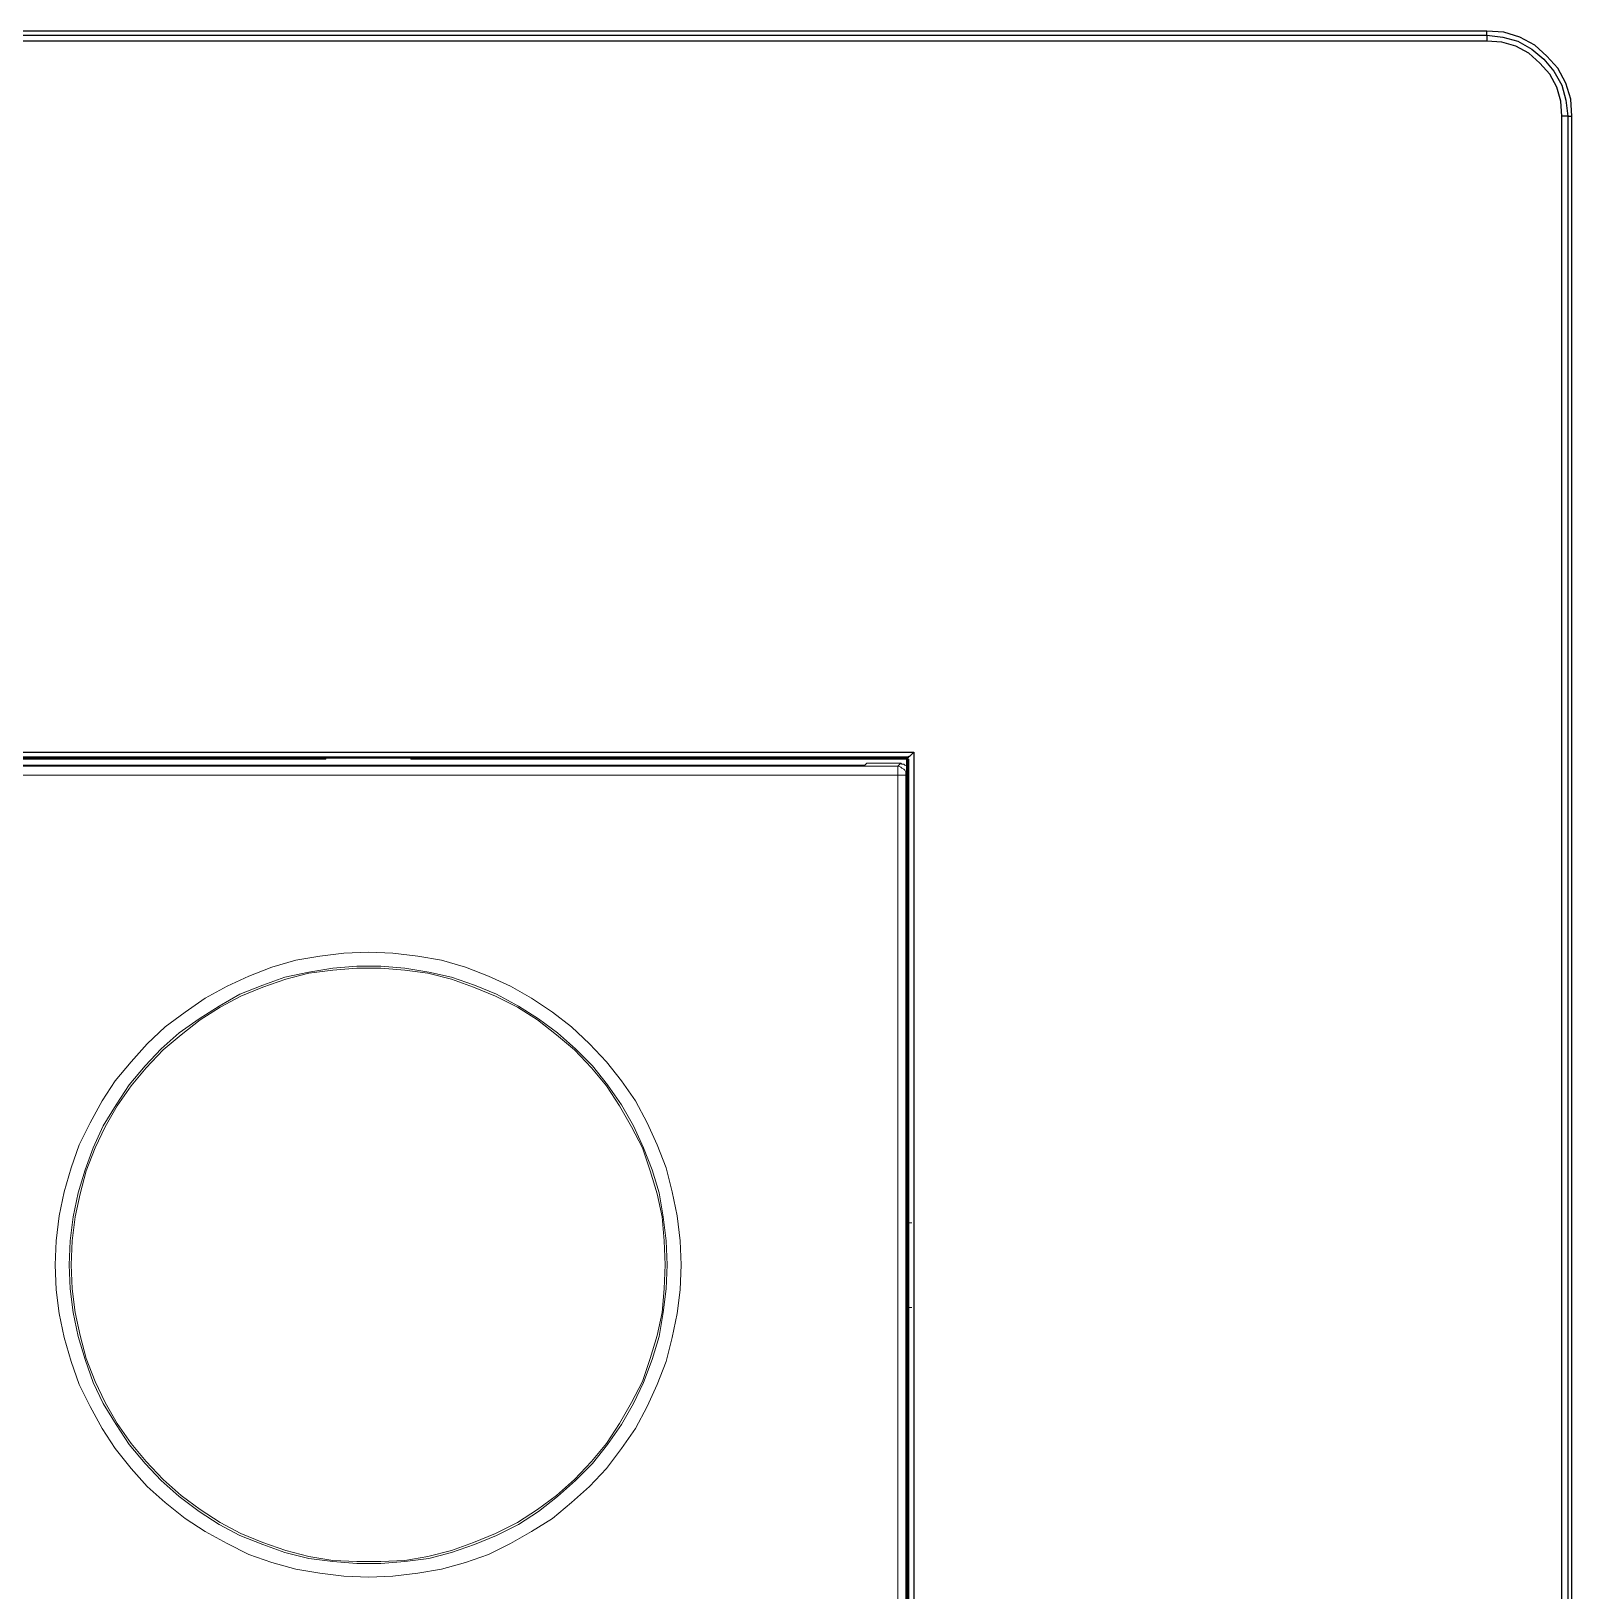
# Model space of a CAD drawing. Header units: centimetres. Extents: x -4.9 to 8, y -12.7 to 4.
# Drawn here: x -1.81 to 3.63, y -1.56 to 3.95 of the extents above; entities that cross this region are included whole.
import ezdxf

# ---------------------------------------------------------------- set-up
doc = ezdxf.new("R2010")
doc.units = ezdxf.units.CM
doc.header["$MEASUREMENT"] = 0
doc.layers.add('Layer 1', color=7, linetype='Continuous')

msp = doc.modelspace()

# ---------------------------------------------------------------- linework, layer by layer
at = {"layer": 'Layer 1', "color": 250, "lineweight": 25}
for points in [[(3.33459, 3.94716), (3.33459, 3.94716), (-4.58527, 3.94716), (-4.58527, 3.94716)], [(-4.58527, 3.93304), (-4.58527, 3.93304), (3.33459, 3.93304), (3.33459, 3.93304)], [(3.33459, 3.91189), (3.33459, 3.91189), (-4.58527, 3.91189), (-4.58527, 3.91189)], [(3.33459, 3.93304), (3.33459, 3.93304), (3.33459, 3.94716), (3.33459, 3.94716)], [(3.59919, -7.99084), (3.59919, -7.99084), (3.59919, 3.64729), (3.59919, 3.64729)], [(3.62034, 3.64729), (3.62034, 3.64729), (3.62034, -7.99084), (3.62034, -7.99084)], [(3.62034, 3.64729), (3.62034, 3.64729), (3.63445, 3.64729), (3.63445, 3.64729)], [(3.63445, -7.99084), (3.63445, -7.99084), (3.63445, 3.64729), (3.63445, 3.64729)], [(-2.5568, 1.40011), (-2.5568, 1.40011), (1.30966, 1.40011), (1.30966, 1.40011)], [(1.28848, 1.38246), (1.28848, 1.38246), (-2.53916, 1.38246), (-2.53916, 1.38246)], [(1.28495, 1.37893), (1.28495, 1.37893), (-2.53563, 1.37893), (-2.53563, 1.37893)], [(1.28495, 1.37893), (1.28495, 1.37893), (1.28848, 1.38246), (1.28848, 1.38246)], [(1.28495, -5.72248), (1.28495, -5.72248), (1.28495, 1.37893), (1.28495, 1.37893)], [(1.28848, -5.72601), (1.28848, -5.72601), (1.28848, 1.38246), (1.28848, 1.38246)], [(1.30966, 1.40011), (1.30966, 1.40011), (1.30966, -5.74365), (1.30966, -5.74365)]]:
    msp.add_open_spline(points, degree=3, dxfattribs=at)
for points, knots in [([(3.63445, 3.64729), (3.63445, 3.64729), (3.63093, 3.70727), (3.63093, 3.70727), (3.63093, 3.70727), (3.63093, 3.70727), (3.6133, 3.76371), (3.6133, 3.76371), (3.6133, 3.76371), (3.6133, 3.76371), (3.58507, 3.81664), (3.58507, 3.81664), (3.58507, 3.81664), (3.58507, 3.81664), (3.54627, 3.85896), (3.54627, 3.85896), (3.54627, 3.85896), (3.54627, 3.85896), (3.50393, 3.89778), (3.50393, 3.89778), (3.50393, 3.89778), (3.50393, 3.89778), (3.45102, 3.926), (3.45102, 3.926), (3.45102, 3.926), (3.45102, 3.926), (3.39457, 3.94364), (3.39457, 3.94364), (3.39457, 3.94364), (3.39457, 3.94364), (3.33459, 3.94716), (3.33459, 3.94716)], [0, 0, 0, 0, 0.1111111, 0.1111111, 0.1111111, 0.1111111, 0.2222222, 0.2222222, 0.2222222, 0.2222222, 0.3333333, 0.3333333, 0.3333333, 0.3333333, 0.4444444, 0.4444444, 0.4444444, 0.4444444, 0.5555556, 0.5555556, 0.5555556, 0.5555556, 0.6666667, 0.6666667, 0.6666667, 0.6666667, 0.7777778, 0.7777778, 0.7777778, 0.7777778, 1, 1, 1, 1]), ([(3.33459, 3.93304), (3.33459, 3.93304), (3.39105, 3.926), (3.39105, 3.926), (3.39105, 3.926), (3.39105, 3.926), (3.44395, 3.91189), (3.44395, 3.91189), (3.44395, 3.91189), (3.44395, 3.91189), (3.49334, 3.88366), (3.49334, 3.88366), (3.49334, 3.88366), (3.49334, 3.88366), (3.53568, 3.84839), (3.53568, 3.84839), (3.53568, 3.84839), (3.53568, 3.84839), (3.57095, 3.80604), (3.57095, 3.80604), (3.57095, 3.80604), (3.57095, 3.80604), (3.59919, 3.75667), (3.59919, 3.75667), (3.59919, 3.75667), (3.59919, 3.75667), (3.6133, 3.70375), (3.6133, 3.70375), (3.6133, 3.70375), (3.6133, 3.70375), (3.62034, 3.64729), (3.62034, 3.64729)], [0, 0, 0, 0, 0.1111111, 0.1111111, 0.1111111, 0.1111111, 0.2222222, 0.2222222, 0.2222222, 0.2222222, 0.3333333, 0.3333333, 0.3333333, 0.3333333, 0.4444444, 0.4444444, 0.4444444, 0.4444444, 0.5555556, 0.5555556, 0.5555556, 0.5555556, 0.6666667, 0.6666667, 0.6666667, 0.6666667, 0.7777778, 0.7777778, 0.7777778, 0.7777778, 1, 1, 1, 1]), ([(3.33459, 3.93304), (3.33459, 3.93304), (3.33459, 3.93304), (3.33459, 3.93304), (3.33459, 3.93304), (3.33459, 3.93304), (3.33459, 3.92953), (3.33459, 3.92953), (3.33459, 3.92953), (3.33459, 3.92953), (3.33459, 3.926), (3.33459, 3.926), (3.33459, 3.926), (3.33459, 3.926), (3.33459, 3.92246), (3.33459, 3.92246), (3.33459, 3.92246), (3.33459, 3.92246), (3.33459, 3.91542), (3.33459, 3.91542), (3.33459, 3.91542), (3.33459, 3.91542), (3.33459, 3.91189), (3.33459, 3.91189)], [0, 0, 0, 0, 0.1428571, 0.1428571, 0.1428571, 0.1428571, 0.2857143, 0.2857143, 0.2857143, 0.2857143, 0.4285714, 0.4285714, 0.4285714, 0.4285714, 0.5714286, 0.5714286, 0.5714286, 0.5714286, 0.7142857, 0.7142857, 0.7142857, 0.7142857, 1, 1, 1, 1]), ([(3.59919, 3.64729), (3.59919, 3.64729), (3.59566, 3.70021), (3.59566, 3.70021), (3.59566, 3.70021), (3.59566, 3.70021), (3.58155, 3.74961), (3.58155, 3.74961), (3.58155, 3.74961), (3.58155, 3.74961), (3.55684, 3.79546), (3.55684, 3.79546), (3.55684, 3.79546), (3.55684, 3.79546), (3.52157, 3.83428), (3.52157, 3.83428), (3.52157, 3.83428), (3.52157, 3.83428), (3.48277, 3.86954), (3.48277, 3.86954), (3.48277, 3.86954), (3.48277, 3.86954), (3.43691, 3.89425), (3.43691, 3.89425), (3.43691, 3.89425), (3.43691, 3.89425), (3.38752, 3.90836), (3.38752, 3.90836), (3.38752, 3.90836), (3.38752, 3.90836), (3.33459, 3.91189), (3.33459, 3.91189)], [0, 0, 0, 0, 0.1111111, 0.1111111, 0.1111111, 0.1111111, 0.2222222, 0.2222222, 0.2222222, 0.2222222, 0.3333333, 0.3333333, 0.3333333, 0.3333333, 0.4444444, 0.4444444, 0.4444444, 0.4444444, 0.5555556, 0.5555556, 0.5555556, 0.5555556, 0.6666667, 0.6666667, 0.6666667, 0.6666667, 0.7777778, 0.7777778, 0.7777778, 0.7777778, 1, 1, 1, 1]), ([(3.62034, 3.64729), (3.62034, 3.64729), (3.62034, 3.64729), (3.62034, 3.64729), (3.62034, 3.64729), (3.62034, 3.64729), (3.61682, 3.64729), (3.61682, 3.64729), (3.61682, 3.64729), (3.61682, 3.64729), (3.6133, 3.64729), (3.6133, 3.64729), (3.6133, 3.64729), (3.6133, 3.64729), (3.60977, 3.64729), (3.60977, 3.64729), (3.60977, 3.64729), (3.60977, 3.64729), (3.60623, 3.64729), (3.60623, 3.64729), (3.60623, 3.64729), (3.60623, 3.64729), (3.6027, 3.64729), (3.6027, 3.64729), (3.6027, 3.64729), (3.6027, 3.64729), (3.59919, 3.64729), (3.59919, 3.64729)], [0, 0, 0, 0, 0.125, 0.125, 0.125, 0.125, 0.25, 0.25, 0.25, 0.25, 0.375, 0.375, 0.375, 0.375, 0.5, 0.5, 0.5, 0.5, 0.625, 0.625, 0.625, 0.625, 0.75, 0.75, 0.75, 0.75, 1, 1, 1, 1]), ([(1.28848, 1.38246), (1.28848, 1.38246), (1.28848, 1.38246), (1.28848, 1.38246), (1.28848, 1.38246), (1.28848, 1.38246), (1.29202, 1.38246), (1.29202, 1.38246), (1.29202, 1.38246), (1.29202, 1.38246), (1.29202, 1.386), (1.29202, 1.386), (1.29202, 1.386), (1.29202, 1.386), (1.29555, 1.386), (1.29555, 1.386), (1.29555, 1.386), (1.29555, 1.386), (1.29907, 1.38953), (1.29907, 1.38953), (1.29907, 1.38953), (1.29907, 1.38953), (1.30259, 1.39304), (1.30259, 1.39304), (1.30259, 1.39304), (1.30259, 1.39304), (1.30613, 1.39657), (1.30613, 1.39657), (1.30613, 1.39657), (1.30613, 1.39657), (1.30966, 1.40011), (1.30966, 1.40011)], [0, 0, 0, 0, 0.1111111, 0.1111111, 0.1111111, 0.1111111, 0.2222222, 0.2222222, 0.2222222, 0.2222222, 0.3333333, 0.3333333, 0.3333333, 0.3333333, 0.4444444, 0.4444444, 0.4444444, 0.4444444, 0.5555556, 0.5555556, 0.5555556, 0.5555556, 0.6666667, 0.6666667, 0.6666667, 0.6666667, 0.7777778, 0.7777778, 0.7777778, 0.7777778, 1, 1, 1, 1])]:
    msp.add_open_spline(points, degree=3, knots=knots, dxfattribs=at)
at = {"layer": 'Layer 1', "color": 250, "lineweight": 20}
for points in [[(-0.7682, 1.3754), (-0.7682, 1.3754), (-0.7682, 1.38246), (-0.7682, 1.38246)], [(-0.46834, 1.3754), (-0.46834, 1.3754), (-0.46834, 1.38246), (-0.46834, 1.38246)], [(-0.7682, 1.3754), (-0.7682, 1.3754), (-2.52856, 1.3754), (-2.52856, 1.3754)], [(-2.48623, 1.35071), (-2.48623, 1.35071), (1.25322, 1.35071), (1.25322, 1.35071)], [(-2.37334, 1.35425), (-2.37334, 1.35425), (1.13681, 1.35425), (1.13681, 1.35425)], [(1.29203, 1.3754), (1.29203, 1.3754), (-0.46834, 1.3754), (-0.46834, 1.3754)], [(1.14386, 1.36129), (1.14386, 1.36129), (1.13681, 1.35425), (1.13681, 1.35425)], [(1.26381, 1.36129), (1.26381, 1.36129), (1.14386, 1.36129), (1.14386, 1.36129)], [(1.25322, 1.35071), (1.25322, 1.35071), (1.26381, 1.36129), (1.26381, 1.36129)], [(1.29203, 1.32954), (1.29203, 1.32954), (1.28144, 1.31896), (1.28144, 1.31896)], [(1.29203, -0.26148), (1.29203, -0.26148), (1.29203, 1.3754), (1.29203, 1.3754)], [(1.25322, 1.31896), (1.25322, 1.31896), (-2.48623, 1.31896), (-2.48623, 1.31896)], [(1.25322, -2.13825), (1.25322, -2.13825), (1.25322, 1.31896), (1.25322, 1.31896)], [(1.28144, 1.31896), (1.28144, 1.31896), (1.28144, -2.13825), (1.28144, -2.13825)], [(1.2885, 0.78979), (1.2885, 0.78979), (1.2885, 1.27664), (1.2885, 1.27664)], [(1.2885, 1.27664), (1.2885, 1.27664), (1.29203, 1.27664), (1.29203, 1.27664)], [(1.29203, 0.78979), (1.29203, 0.78979), (1.2885, 0.78979), (1.2885, 0.78979)], [(1.29203, -0.56134), (1.29203, -0.56134), (1.29203, -0.26148), (1.29203, -0.26148)], [(1.3026, -0.26148), (1.3026, -0.26148), (1.29203, -0.26148), (1.29203, -0.26148)], [(1.29203, -3.78573), (1.29203, -3.78573), (1.29203, -0.56134), (1.29203, -0.56134)], [(1.3026, -0.56134), (1.3026, -0.56134), (1.29203, -0.56134), (1.29203, -0.56134)]]:
    msp.add_open_spline(points, degree=3, dxfattribs=at)
for points, knots in [([(1.25322, 1.31896), (1.25322, 1.31896), (1.25322, 1.32602), (1.25322, 1.32602), (1.25322, 1.32602), (1.25322, 1.32602), (1.25322, 1.32954), (1.25322, 1.32954), (1.25322, 1.32954), (1.25322, 1.32954), (1.25322, 1.33661), (1.25322, 1.33661), (1.25322, 1.33661), (1.25322, 1.33661), (1.25322, 1.34014), (1.25322, 1.34014), (1.25322, 1.34014), (1.25322, 1.34014), (1.25322, 1.34366), (1.25322, 1.34366), (1.25322, 1.34366), (1.25322, 1.34366), (1.25322, 1.34718), (1.25322, 1.34718), (1.25322, 1.34718), (1.25322, 1.34718), (1.25322, 1.35071), (1.25322, 1.35071)], [0, 0, 0, 0, 0.125, 0.125, 0.125, 0.125, 0.25, 0.25, 0.25, 0.25, 0.375, 0.375, 0.375, 0.375, 0.5, 0.5, 0.5, 0.5, 0.625, 0.625, 0.625, 0.625, 0.75, 0.75, 0.75, 0.75, 1, 1, 1, 1]), ([(1.28144, 1.31896), (1.28144, 1.31896), (1.28144, 1.32602), (1.28144, 1.32602), (1.28144, 1.32602), (1.28144, 1.32602), (1.28144, 1.32954), (1.28144, 1.32954), (1.28144, 1.32954), (1.28144, 1.32954), (1.27792, 1.33661), (1.27792, 1.33661), (1.27792, 1.33661), (1.27792, 1.33661), (1.27439, 1.34014), (1.27439, 1.34014), (1.27439, 1.34014), (1.27439, 1.34014), (1.26733, 1.34366), (1.26733, 1.34366), (1.26733, 1.34366), (1.26733, 1.34366), (1.26381, 1.34718), (1.26381, 1.34718), (1.26381, 1.34718), (1.26381, 1.34718), (1.25675, 1.35071), (1.25675, 1.35071), (1.25675, 1.35071), (1.25675, 1.35071), (1.25322, 1.35071), (1.25322, 1.35071)], [0, 0, 0, 0, 0.1111111, 0.1111111, 0.1111111, 0.1111111, 0.2222222, 0.2222222, 0.2222222, 0.2222222, 0.3333333, 0.3333333, 0.3333333, 0.3333333, 0.4444444, 0.4444444, 0.4444444, 0.4444444, 0.5555556, 0.5555556, 0.5555556, 0.5555556, 0.6666667, 0.6666667, 0.6666667, 0.6666667, 0.7777778, 0.7777778, 0.7777778, 0.7777778, 1, 1, 1, 1]), ([(1.26381, 1.36129), (1.26381, 1.36129), (1.26733, 1.35777), (1.26733, 1.35777), (1.26733, 1.35777), (1.26733, 1.35777), (1.27439, 1.35777), (1.27439, 1.35777), (1.27439, 1.35777), (1.27439, 1.35777), (1.27792, 1.35425), (1.27792, 1.35425), (1.27792, 1.35425), (1.27792, 1.35425), (1.28497, 1.35071), (1.28497, 1.35071), (1.28497, 1.35071), (1.28497, 1.35071), (1.2885, 1.34718), (1.2885, 1.34718), (1.2885, 1.34718), (1.2885, 1.34718), (1.29203, 1.34014), (1.29203, 1.34014), (1.29203, 1.34014), (1.29203, 1.34014), (1.29203, 1.33661), (1.29203, 1.33661), (1.29203, 1.33661), (1.29203, 1.33661), (1.29203, 1.32954), (1.29203, 1.32954)], [0, 0, 0, 0, 0.1111111, 0.1111111, 0.1111111, 0.1111111, 0.2222222, 0.2222222, 0.2222222, 0.2222222, 0.3333333, 0.3333333, 0.3333333, 0.3333333, 0.4444444, 0.4444444, 0.4444444, 0.4444444, 0.5555556, 0.5555556, 0.5555556, 0.5555556, 0.6666667, 0.6666667, 0.6666667, 0.6666667, 0.7777778, 0.7777778, 0.7777778, 0.7777778, 1, 1, 1, 1]), ([(1.25322, 1.31896), (1.25322, 1.31896), (1.25675, 1.31896), (1.25675, 1.31896), (1.25675, 1.31896), (1.25675, 1.31896), (1.26381, 1.31896), (1.26381, 1.31896), (1.26381, 1.31896), (1.26381, 1.31896), (1.26733, 1.31896), (1.26733, 1.31896), (1.26733, 1.31896), (1.26733, 1.31896), (1.27439, 1.31896), (1.27439, 1.31896), (1.27439, 1.31896), (1.27439, 1.31896), (1.27792, 1.31896), (1.27792, 1.31896), (1.27792, 1.31896), (1.27792, 1.31896), (1.28144, 1.31896), (1.28144, 1.31896)], [0, 0, 0, 0, 0.1428571, 0.1428571, 0.1428571, 0.1428571, 0.2857143, 0.2857143, 0.2857143, 0.2857143, 0.4285714, 0.4285714, 0.4285714, 0.4285714, 0.5714286, 0.5714286, 0.5714286, 0.5714286, 0.7142857, 0.7142857, 0.7142857, 0.7142857, 1, 1, 1, 1]), ([(-1.72423, -0.40964), (-1.72423, -0.40964), (-1.7207, -0.32498), (-1.7207, -0.32498), (-1.7207, -0.32498), (-1.7207, -0.32498), (-1.71012, -0.23679), (-1.71012, -0.23679), (-1.71012, -0.23679), (-1.71012, -0.23679), (-1.69248, -0.15211), (-1.69248, -0.15211), (-1.69248, -0.15211), (-1.69248, -0.15211), (-1.66778, -0.06746), (-1.66778, -0.06746), (-1.66778, -0.06746), (-1.66778, -0.06746), (-1.63956, 0.01368), (-1.63956, 0.01368), (-1.63956, 0.01368), (-1.63956, 0.01368), (-1.60075, 0.09129), (-1.60075, 0.09129), (-1.60075, 0.09129), (-1.60075, 0.09129), (-1.55842, 0.1689), (-1.55842, 0.1689), (-1.55842, 0.1689), (-1.55842, 0.1689), (-1.51256, 0.23946), (-1.51256, 0.23946), (-1.51256, 0.23946), (-1.51256, 0.23946), (-1.45612, 0.3065), (-1.45612, 0.3065), (-1.45612, 0.3065), (-1.45612, 0.3065), (-1.39967, 0.37), (-1.39967, 0.37), (-1.39967, 0.37), (-1.39967, 0.37), (-1.33617, 0.42996), (-1.33617, 0.42996), (-1.33617, 0.42996), (-1.33617, 0.42996), (-1.26562, 0.48289), (-1.26562, 0.48289), (-1.26562, 0.48289), (-1.26562, 0.48289), (-1.19506, 0.53227), (-1.19506, 0.53227), (-1.19506, 0.53227), (-1.19506, 0.53227), (-1.11745, 0.57461), (-1.11745, 0.57461), (-1.11745, 0.57461), (-1.11745, 0.57461), (-1.03984, 0.60989), (-1.03984, 0.60989), (-1.03984, 0.60989), (-1.03984, 0.60989), (-0.9587, 0.64164), (-0.9587, 0.64164), (-0.9587, 0.64164), (-0.9587, 0.64164), (-0.87403, 0.66632), (-0.87403, 0.66632), (-0.87403, 0.66632), (-0.87403, 0.66632), (-0.78937, 0.68043), (-0.78937, 0.68043), (-0.78937, 0.68043), (-0.78937, 0.68043), (-0.7047, 0.69102), (-0.7047, 0.69102), (-0.7047, 0.69102), (-0.7047, 0.69102), (-0.6165, 0.69454), (-0.6165, 0.69454), (-0.6165, 0.69454), (-0.6165, 0.69454), (-0.53184, 0.69102), (-0.53184, 0.69102), (-0.53184, 0.69102), (-0.53184, 0.69102), (-0.44364, 0.68043), (-0.44364, 0.68043), (-0.44364, 0.68043), (-0.44364, 0.68043), (-0.35898, 0.66632), (-0.35898, 0.66632), (-0.35898, 0.66632), (-0.35898, 0.66632), (-0.27431, 0.64164), (-0.27431, 0.64164), (-0.27431, 0.64164), (-0.27431, 0.64164), (-0.19317, 0.60989), (-0.19317, 0.60989), (-0.19317, 0.60989), (-0.19317, 0.60989), (-0.11556, 0.57461), (-0.11556, 0.57461), (-0.11556, 0.57461), (-0.11556, 0.57461), (-0.04147, 0.53227), (-0.04147, 0.53227), (-0.04147, 0.53227), (-0.04147, 0.53227), (0.03261, 0.48289), (0.03261, 0.48289), (0.03261, 0.48289), (0.03261, 0.48289), (0.09964, 0.42996), (0.09964, 0.42996), (0.09964, 0.42996), (0.09964, 0.42996), (0.16314, 0.37), (0.16314, 0.37), (0.16314, 0.37), (0.16314, 0.37), (0.22311, 0.3065), (0.22311, 0.3065), (0.22311, 0.3065), (0.22311, 0.3065), (0.27603, 0.23946), (0.27603, 0.23946), (0.27603, 0.23946), (0.27603, 0.23946), (0.32542, 0.1689), (0.32542, 0.1689), (0.32542, 0.1689), (0.32542, 0.1689), (0.36775, 0.09129), (0.36775, 0.09129), (0.36775, 0.09129), (0.36775, 0.09129), (0.40303, 0.01368), (0.40303, 0.01368), (0.40303, 0.01368), (0.40303, 0.01368), (0.43478, -0.06746), (0.43478, -0.06746), (0.43478, -0.06746), (0.43478, -0.06746), (0.45594, -0.15211), (0.45594, -0.15211), (0.45594, -0.15211), (0.45594, -0.15211), (0.47358, -0.23679), (0.47358, -0.23679), (0.47358, -0.23679), (0.47358, -0.23679), (0.48417, -0.32498), (0.48417, -0.32498), (0.48417, -0.32498), (0.48417, -0.32498), (0.48769, -0.40964), (0.48769, -0.40964), (0.48769, -0.40964), (0.48769, -0.40964), (0.48417, -0.49785), (0.48417, -0.49785), (0.48417, -0.49785), (0.48417, -0.49785), (0.47358, -0.5825), (0.47358, -0.5825), (0.47358, -0.5825), (0.47358, -0.5825), (0.45594, -0.66718), (0.45594, -0.66718), (0.45594, -0.66718), (0.45594, -0.66718), (0.43478, -0.75184), (0.43478, -0.75184), (0.43478, -0.75184), (0.43478, -0.75184), (0.40303, -0.83298), (0.40303, -0.83298), (0.40303, -0.83298), (0.40303, -0.83298), (0.36775, -0.91059), (0.36775, -0.91059), (0.36775, -0.91059), (0.36775, -0.91059), (0.32542, -0.98821), (0.32542, -0.98821), (0.32542, -0.98821), (0.32542, -0.98821), (0.27603, -1.05875), (0.27603, -1.05875), (0.27603, -1.05875), (0.27603, -1.05875), (0.22311, -1.12932), (0.22311, -1.12932), (0.22311, -1.12932), (0.22311, -1.12932), (0.16314, -1.19282), (0.16314, -1.19282), (0.16314, -1.19282), (0.16314, -1.19282), (0.09964, -1.24925), (0.09964, -1.24925), (0.09964, -1.24925), (0.09964, -1.24925), (0.03261, -1.30571), (0.03261, -1.30571), (0.03261, -1.30571), (0.03261, -1.30571), (-0.04147, -1.35157), (-0.04147, -1.35157), (-0.04147, -1.35157), (-0.04147, -1.35157), (-0.11556, -1.39389), (-0.11556, -1.39389), (-0.11556, -1.39389), (-0.11556, -1.39389), (-0.19317, -1.43271), (-0.19317, -1.43271), (-0.19317, -1.43271), (-0.19317, -1.43271), (-0.27431, -1.46093), (-0.27431, -1.46093), (-0.27431, -1.46093), (-0.27431, -1.46093), (-0.35898, -1.48561), (-0.35898, -1.48561), (-0.35898, -1.48561), (-0.35898, -1.48561), (-0.44364, -1.49973), (-0.44364, -1.49973), (-0.44364, -1.49973), (-0.44364, -1.49973), (-0.53184, -1.51032), (-0.53184, -1.51032), (-0.53184, -1.51032), (-0.53184, -1.51032), (-0.6165, -1.51384), (-0.6165, -1.51384), (-0.6165, -1.51384), (-0.6165, -1.51384), (-0.7047, -1.51032), (-0.7047, -1.51032), (-0.7047, -1.51032), (-0.7047, -1.51032), (-0.78937, -1.49973), (-0.78937, -1.49973), (-0.78937, -1.49973), (-0.78937, -1.49973), (-0.87403, -1.48561), (-0.87403, -1.48561), (-0.87403, -1.48561), (-0.87403, -1.48561), (-0.9587, -1.46093), (-0.9587, -1.46093), (-0.9587, -1.46093), (-0.9587, -1.46093), (-1.03984, -1.43271), (-1.03984, -1.43271), (-1.03984, -1.43271), (-1.03984, -1.43271), (-1.11745, -1.39389), (-1.11745, -1.39389), (-1.11745, -1.39389), (-1.11745, -1.39389), (-1.19506, -1.35157), (-1.19506, -1.35157), (-1.19506, -1.35157), (-1.19506, -1.35157), (-1.26562, -1.30571), (-1.26562, -1.30571), (-1.26562, -1.30571), (-1.26562, -1.30571), (-1.33617, -1.24925), (-1.33617, -1.24925), (-1.33617, -1.24925), (-1.33617, -1.24925), (-1.39967, -1.19282), (-1.39967, -1.19282), (-1.39967, -1.19282), (-1.39967, -1.19282), (-1.45612, -1.12932), (-1.45612, -1.12932), (-1.45612, -1.12932), (-1.45612, -1.12932), (-1.51256, -1.05875), (-1.51256, -1.05875), (-1.51256, -1.05875), (-1.51256, -1.05875), (-1.55842, -0.98821), (-1.55842, -0.98821), (-1.55842, -0.98821), (-1.55842, -0.98821), (-1.60075, -0.91059), (-1.60075, -0.91059), (-1.60075, -0.91059), (-1.60075, -0.91059), (-1.63956, -0.83298), (-1.63956, -0.83298), (-1.63956, -0.83298), (-1.63956, -0.83298), (-1.66778, -0.75184), (-1.66778, -0.75184), (-1.66778, -0.75184), (-1.66778, -0.75184), (-1.69248, -0.66718), (-1.69248, -0.66718), (-1.69248, -0.66718), (-1.69248, -0.66718), (-1.71012, -0.5825), (-1.71012, -0.5825), (-1.71012, -0.5825), (-1.71012, -0.5825), (-1.7207, -0.49785), (-1.7207, -0.49785), (-1.7207, -0.49785), (-1.7207, -0.49785), (-1.72423, -0.40964), (-1.72423, -0.40964)], [0, 0, 0, 0, 0.0123457, 0.0123457, 0.0123457, 0.0123457, 0.0246914, 0.0246914, 0.0246914, 0.0246914, 0.037037, 0.037037, 0.037037, 0.037037, 0.0493827, 0.0493827, 0.0493827, 0.0493827, 0.0617284, 0.0617284, 0.0617284, 0.0617284, 0.0740741, 0.0740741, 0.0740741, 0.0740741, 0.0864198, 0.0864198, 0.0864198, 0.0864198, 0.0987654, 0.0987654, 0.0987654, 0.0987654, 0.1111111, 0.1111111, 0.1111111, 0.1111111, 0.1234568, 0.1234568, 0.1234568, 0.1234568, 0.1358025, 0.1358025, 0.1358025, 0.1358025, 0.1481481, 0.1481481, 0.1481481, 0.1481481, 0.1604938, 0.1604938, 0.1604938, 0.1604938, 0.1728395, 0.1728395, 0.1728395, 0.1728395, 0.1851852, 0.1851852, 0.1851852, 0.1851852, 0.1975309, 0.1975309, 0.1975309, 0.1975309, 0.2098765, 0.2098765, 0.2098765, 0.2098765, 0.2222222, 0.2222222, 0.2222222, 0.2222222, 0.2345679, 0.2345679, 0.2345679, 0.2345679, 0.2469136, 0.2469136, 0.2469136, 0.2469136, 0.2592593, 0.2592593, 0.2592593, 0.2592593, 0.2716049, 0.2716049, 0.2716049, 0.2716049, 0.2839506, 0.2839506, 0.2839506, 0.2839506, 0.2962963, 0.2962963, 0.2962963, 0.2962963, 0.308642, 0.308642, 0.308642, 0.308642, 0.3209877, 0.3209877, 0.3209877, 0.3209877, 0.3333333, 0.3333333, 0.3333333, 0.3333333, 0.345679, 0.345679, 0.345679, 0.345679, 0.3580247, 0.3580247, 0.3580247, 0.3580247, 0.3703704, 0.3703704, 0.3703704, 0.3703704, 0.382716, 0.382716, 0.382716, 0.382716, 0.3950617, 0.3950617, 0.3950617, 0.3950617, 0.4074074, 0.4074074, 0.4074074, 0.4074074, 0.4197531, 0.4197531, 0.4197531, 0.4197531, 0.4320988, 0.4320988, 0.4320988, 0.4320988, 0.4444444, 0.4444444, 0.4444444, 0.4444444, 0.4567901, 0.4567901, 0.4567901, 0.4567901, 0.4691358, 0.4691358, 0.4691358, 0.4691358, 0.4814815, 0.4814815, 0.4814815, 0.4814815, 0.4938272, 0.4938272, 0.4938272, 0.4938272, 0.5061728, 0.5061728, 0.5061728, 0.5061728, 0.5185185, 0.5185185, 0.5185185, 0.5185185, 0.5308642, 0.5308642, 0.5308642, 0.5308642, 0.5432099, 0.5432099, 0.5432099, 0.5432099, 0.5555556, 0.5555556, 0.5555556, 0.5555556, 0.5679012, 0.5679012, 0.5679012, 0.5679012, 0.5802469, 0.5802469, 0.5802469, 0.5802469, 0.5925926, 0.5925926, 0.5925926, 0.5925926, 0.6049383, 0.6049383, 0.6049383, 0.6049383, 0.617284, 0.617284, 0.617284, 0.617284, 0.6296296, 0.6296296, 0.6296296, 0.6296296, 0.6419753, 0.6419753, 0.6419753, 0.6419753, 0.654321, 0.654321, 0.654321, 0.654321, 0.6666667, 0.6666667, 0.6666667, 0.6666667, 0.6790123, 0.6790123, 0.6790123, 0.6790123, 0.691358, 0.691358, 0.691358, 0.691358, 0.7037037, 0.7037037, 0.7037037, 0.7037037, 0.7160494, 0.7160494, 0.7160494, 0.7160494, 0.7283951, 0.7283951, 0.7283951, 0.7283951, 0.7407407, 0.7407407, 0.7407407, 0.7407407, 0.7530864, 0.7530864, 0.7530864, 0.7530864, 0.7654321, 0.7654321, 0.7654321, 0.7654321, 0.7777778, 0.7777778, 0.7777778, 0.7777778, 0.7901235, 0.7901235, 0.7901235, 0.7901235, 0.8024691, 0.8024691, 0.8024691, 0.8024691, 0.8148148, 0.8148148, 0.8148148, 0.8148148, 0.8271605, 0.8271605, 0.8271605, 0.8271605, 0.8395062, 0.8395062, 0.8395062, 0.8395062, 0.8518519, 0.8518519, 0.8518519, 0.8518519, 0.8641975, 0.8641975, 0.8641975, 0.8641975, 0.8765432, 0.8765432, 0.8765432, 0.8765432, 0.8888889, 0.8888889, 0.8888889, 0.8888889, 0.9012346, 0.9012346, 0.9012346, 0.9012346, 0.9135802, 0.9135802, 0.9135802, 0.9135802, 0.9259259, 0.9259259, 0.9259259, 0.9259259, 0.9382716, 0.9382716, 0.9382716, 0.9382716, 0.9506173, 0.9506173, 0.9506173, 0.9506173, 0.962963, 0.962963, 0.962963, 0.962963, 0.9753086, 0.9753086, 0.9753086, 0.9753086, 1, 1, 1, 1]), ([(0.43831, -0.40964), (0.43831, -0.40964), (0.43478, -0.32498), (0.43478, -0.32498), (0.43478, -0.32498), (0.43478, -0.32498), (0.42419, -0.24032), (0.42419, -0.24032), (0.42419, -0.24032), (0.42419, -0.24032), (0.41008, -0.15564), (0.41008, -0.15564), (0.41008, -0.15564), (0.41008, -0.15564), (0.38539, -0.0745), (0.38539, -0.0745), (0.38539, -0.0745), (0.38539, -0.0745), (0.35364, 0.00311), (0.35364, 0.00311), (0.35364, 0.00311), (0.35364, 0.00311), (0.31836, 0.08071), (0.31836, 0.08071), (0.31836, 0.08071), (0.31836, 0.08071), (0.27603, 0.15479), (0.27603, 0.15479), (0.27603, 0.15479), (0.27603, 0.15479), (0.22664, 0.22536), (0.22664, 0.22536), (0.22664, 0.22536), (0.22664, 0.22536), (0.17372, 0.29239), (0.17372, 0.29239), (0.17372, 0.29239), (0.17372, 0.29239), (0.11375, 0.35236), (0.11375, 0.35236), (0.11375, 0.35236), (0.11375, 0.35236), (0.05025, 0.40879), (0.05025, 0.40879), (0.05025, 0.40879), (0.05025, 0.40879), (-0.01678, 0.45818), (-0.01678, 0.45818), (-0.01678, 0.45818), (-0.01678, 0.45818), (-0.08733, 0.50404), (-0.08733, 0.50404), (-0.08733, 0.50404), (-0.08733, 0.50404), (-0.16495, 0.54639), (-0.16495, 0.54639), (-0.16495, 0.54639), (-0.16495, 0.54639), (-0.24256, 0.57814), (-0.24256, 0.57814), (-0.24256, 0.57814), (-0.24256, 0.57814), (-0.3237, 0.60636), (-0.3237, 0.60636), (-0.3237, 0.60636), (-0.3237, 0.60636), (-0.40484, 0.624), (-0.40484, 0.624), (-0.40484, 0.624), (-0.40484, 0.624), (-0.4895, 0.63811), (-0.4895, 0.63811), (-0.4895, 0.63811), (-0.4895, 0.63811), (-0.57417, 0.64515), (-0.57417, 0.64515), (-0.57417, 0.64515), (-0.57417, 0.64515), (-0.65884, 0.64515), (-0.65884, 0.64515), (-0.65884, 0.64515), (-0.65884, 0.64515), (-0.7435, 0.63811), (-0.7435, 0.63811), (-0.7435, 0.63811), (-0.7435, 0.63811), (-0.82817, 0.624), (-0.82817, 0.624), (-0.82817, 0.624), (-0.82817, 0.624), (-0.91284, 0.60636), (-0.91284, 0.60636), (-0.91284, 0.60636), (-0.91284, 0.60636), (-0.99045, 0.57814), (-0.99045, 0.57814), (-0.99045, 0.57814), (-0.99045, 0.57814), (-1.07159, 0.54639), (-1.07159, 0.54639), (-1.07159, 0.54639), (-1.07159, 0.54639), (-1.14567, 0.50404), (-1.14567, 0.50404), (-1.14567, 0.50404), (-1.14567, 0.50404), (-1.21623, 0.45818), (-1.21623, 0.45818), (-1.21623, 0.45818), (-1.21623, 0.45818), (-1.28678, 0.40879), (-1.28678, 0.40879), (-1.28678, 0.40879), (-1.28678, 0.40879), (-1.35028, 0.35236), (-1.35028, 0.35236), (-1.35028, 0.35236), (-1.35028, 0.35236), (-1.40673, 0.29239), (-1.40673, 0.29239), (-1.40673, 0.29239), (-1.40673, 0.29239), (-1.46317, 0.22536), (-1.46317, 0.22536), (-1.46317, 0.22536), (-1.46317, 0.22536), (-1.50903, 0.15479), (-1.50903, 0.15479), (-1.50903, 0.15479), (-1.50903, 0.15479), (-1.55489, 0.08071), (-1.55489, 0.08071), (-1.55489, 0.08071), (-1.55489, 0.08071), (-1.59017, 0.00311), (-1.59017, 0.00311), (-1.59017, 0.00311), (-1.59017, 0.00311), (-1.61839, -0.0745), (-1.61839, -0.0745), (-1.61839, -0.0745), (-1.61839, -0.0745), (-1.64309, -0.15564), (-1.64309, -0.15564), (-1.64309, -0.15564), (-1.64309, -0.15564), (-1.66073, -0.24032), (-1.66073, -0.24032), (-1.66073, -0.24032), (-1.66073, -0.24032), (-1.67131, -0.32498), (-1.67131, -0.32498), (-1.67131, -0.32498), (-1.67131, -0.32498), (-1.67484, -0.40964), (-1.67484, -0.40964), (-1.67484, -0.40964), (-1.67484, -0.40964), (-1.67131, -0.49432), (-1.67131, -0.49432), (-1.67131, -0.49432), (-1.67131, -0.49432), (-1.66073, -0.57898), (-1.66073, -0.57898), (-1.66073, -0.57898), (-1.66073, -0.57898), (-1.64309, -0.66364), (-1.64309, -0.66364), (-1.64309, -0.66364), (-1.64309, -0.66364), (-1.61839, -0.74479), (-1.61839, -0.74479), (-1.61839, -0.74479), (-1.61839, -0.74479), (-1.59017, -0.82593), (-1.59017, -0.82593), (-1.59017, -0.82593), (-1.59017, -0.82593), (-1.55489, -0.9), (-1.55489, -0.9), (-1.55489, -0.9), (-1.55489, -0.9), (-1.50903, -0.9741), (-1.50903, -0.9741), (-1.50903, -0.9741), (-1.50903, -0.9741), (-1.46317, -1.04464), (-1.46317, -1.04464), (-1.46317, -1.04464), (-1.46317, -1.04464), (-1.40673, -1.11168), (-1.40673, -1.11168), (-1.40673, -1.11168), (-1.40673, -1.11168), (-1.35028, -1.17164), (-1.35028, -1.17164), (-1.35028, -1.17164), (-1.35028, -1.17164), (-1.28678, -1.22809), (-1.28678, -1.22809), (-1.28678, -1.22809), (-1.28678, -1.22809), (-1.21623, -1.281), (-1.21623, -1.281), (-1.21623, -1.281), (-1.21623, -1.281), (-1.14567, -1.32686), (-1.14567, -1.32686), (-1.14567, -1.32686), (-1.14567, -1.32686), (-1.07159, -1.36568), (-1.07159, -1.36568), (-1.07159, -1.36568), (-1.07159, -1.36568), (-0.99045, -1.39743), (-0.99045, -1.39743), (-0.99045, -1.39743), (-0.99045, -1.39743), (-0.91284, -1.42564), (-0.91284, -1.42564), (-0.91284, -1.42564), (-0.91284, -1.42564), (-0.82817, -1.44682), (-0.82817, -1.44682), (-0.82817, -1.44682), (-0.82817, -1.44682), (-0.7435, -1.45739), (-0.7435, -1.45739), (-0.7435, -1.45739), (-0.7435, -1.45739), (-0.65884, -1.46446), (-0.65884, -1.46446), (-0.65884, -1.46446), (-0.65884, -1.46446), (-0.57417, -1.46446), (-0.57417, -1.46446), (-0.57417, -1.46446), (-0.57417, -1.46446), (-0.4895, -1.45739), (-0.4895, -1.45739), (-0.4895, -1.45739), (-0.4895, -1.45739), (-0.40484, -1.44682), (-0.40484, -1.44682), (-0.40484, -1.44682), (-0.40484, -1.44682), (-0.3237, -1.42564), (-0.3237, -1.42564), (-0.3237, -1.42564), (-0.3237, -1.42564), (-0.24256, -1.39743), (-0.24256, -1.39743), (-0.24256, -1.39743), (-0.24256, -1.39743), (-0.16495, -1.36568), (-0.16495, -1.36568), (-0.16495, -1.36568), (-0.16495, -1.36568), (-0.08733, -1.32686), (-0.08733, -1.32686), (-0.08733, -1.32686), (-0.08733, -1.32686), (-0.01678, -1.281), (-0.01678, -1.281), (-0.01678, -1.281), (-0.01678, -1.281), (0.05025, -1.22809), (0.05025, -1.22809), (0.05025, -1.22809), (0.05025, -1.22809), (0.11375, -1.17164), (0.11375, -1.17164), (0.11375, -1.17164), (0.11375, -1.17164), (0.17372, -1.11168), (0.17372, -1.11168), (0.17372, -1.11168), (0.17372, -1.11168), (0.22664, -1.04464), (0.22664, -1.04464), (0.22664, -1.04464), (0.22664, -1.04464), (0.27603, -0.9741), (0.27603, -0.9741), (0.27603, -0.9741), (0.27603, -0.9741), (0.31836, -0.9), (0.31836, -0.9), (0.31836, -0.9), (0.31836, -0.9), (0.35364, -0.82593), (0.35364, -0.82593), (0.35364, -0.82593), (0.35364, -0.82593), (0.38539, -0.74479), (0.38539, -0.74479), (0.38539, -0.74479), (0.38539, -0.74479), (0.41008, -0.66364), (0.41008, -0.66364), (0.41008, -0.66364), (0.41008, -0.66364), (0.42419, -0.57898), (0.42419, -0.57898), (0.42419, -0.57898), (0.42419, -0.57898), (0.43478, -0.49432), (0.43478, -0.49432), (0.43478, -0.49432), (0.43478, -0.49432), (0.43831, -0.40964), (0.43831, -0.40964)], [0, 0, 0, 0, 0.0126582, 0.0126582, 0.0126582, 0.0126582, 0.0253165, 0.0253165, 0.0253165, 0.0253165, 0.0379747, 0.0379747, 0.0379747, 0.0379747, 0.0506329, 0.0506329, 0.0506329, 0.0506329, 0.0632911, 0.0632911, 0.0632911, 0.0632911, 0.0759494, 0.0759494, 0.0759494, 0.0759494, 0.0886076, 0.0886076, 0.0886076, 0.0886076, 0.1012658, 0.1012658, 0.1012658, 0.1012658, 0.1139241, 0.1139241, 0.1139241, 0.1139241, 0.1265823, 0.1265823, 0.1265823, 0.1265823, 0.1392405, 0.1392405, 0.1392405, 0.1392405, 0.1518987, 0.1518987, 0.1518987, 0.1518987, 0.164557, 0.164557, 0.164557, 0.164557, 0.1772152, 0.1772152, 0.1772152, 0.1772152, 0.1898734, 0.1898734, 0.1898734, 0.1898734, 0.2025316, 0.2025316, 0.2025316, 0.2025316, 0.2151899, 0.2151899, 0.2151899, 0.2151899, 0.2278481, 0.2278481, 0.2278481, 0.2278481, 0.2405063, 0.2405063, 0.2405063, 0.2405063, 0.2531646, 0.2531646, 0.2531646, 0.2531646, 0.2658228, 0.2658228, 0.2658228, 0.2658228, 0.278481, 0.278481, 0.278481, 0.278481, 0.2911392, 0.2911392, 0.2911392, 0.2911392, 0.3037975, 0.3037975, 0.3037975, 0.3037975, 0.3164557, 0.3164557, 0.3164557, 0.3164557, 0.3291139, 0.3291139, 0.3291139, 0.3291139, 0.3417722, 0.3417722, 0.3417722, 0.3417722, 0.3544304, 0.3544304, 0.3544304, 0.3544304, 0.3670886, 0.3670886, 0.3670886, 0.3670886, 0.3797468, 0.3797468, 0.3797468, 0.3797468, 0.3924051, 0.3924051, 0.3924051, 0.3924051, 0.4050633, 0.4050633, 0.4050633, 0.4050633, 0.4177215, 0.4177215, 0.4177215, 0.4177215, 0.4303797, 0.4303797, 0.4303797, 0.4303797, 0.443038, 0.443038, 0.443038, 0.443038, 0.4556962, 0.4556962, 0.4556962, 0.4556962, 0.4683544, 0.4683544, 0.4683544, 0.4683544, 0.4810127, 0.4810127, 0.4810127, 0.4810127, 0.4936709, 0.4936709, 0.4936709, 0.4936709, 0.5063291, 0.5063291, 0.5063291, 0.5063291, 0.5189873, 0.5189873, 0.5189873, 0.5189873, 0.5316456, 0.5316456, 0.5316456, 0.5316456, 0.5443038, 0.5443038, 0.5443038, 0.5443038, 0.556962, 0.556962, 0.556962, 0.556962, 0.5696203, 0.5696203, 0.5696203, 0.5696203, 0.5822785, 0.5822785, 0.5822785, 0.5822785, 0.5949367, 0.5949367, 0.5949367, 0.5949367, 0.6075949, 0.6075949, 0.6075949, 0.6075949, 0.6202532, 0.6202532, 0.6202532, 0.6202532, 0.6329114, 0.6329114, 0.6329114, 0.6329114, 0.6455696, 0.6455696, 0.6455696, 0.6455696, 0.6582278, 0.6582278, 0.6582278, 0.6582278, 0.6708861, 0.6708861, 0.6708861, 0.6708861, 0.6835443, 0.6835443, 0.6835443, 0.6835443, 0.6962025, 0.6962025, 0.6962025, 0.6962025, 0.7088608, 0.7088608, 0.7088608, 0.7088608, 0.721519, 0.721519, 0.721519, 0.721519, 0.7341772, 0.7341772, 0.7341772, 0.7341772, 0.7468354, 0.7468354, 0.7468354, 0.7468354, 0.7594937, 0.7594937, 0.7594937, 0.7594937, 0.7721519, 0.7721519, 0.7721519, 0.7721519, 0.7848101, 0.7848101, 0.7848101, 0.7848101, 0.7974684, 0.7974684, 0.7974684, 0.7974684, 0.8101266, 0.8101266, 0.8101266, 0.8101266, 0.8227848, 0.8227848, 0.8227848, 0.8227848, 0.835443, 0.835443, 0.835443, 0.835443, 0.8481013, 0.8481013, 0.8481013, 0.8481013, 0.8607595, 0.8607595, 0.8607595, 0.8607595, 0.8734177, 0.8734177, 0.8734177, 0.8734177, 0.8860759, 0.8860759, 0.8860759, 0.8860759, 0.8987342, 0.8987342, 0.8987342, 0.8987342, 0.9113924, 0.9113924, 0.9113924, 0.9113924, 0.9240506, 0.9240506, 0.9240506, 0.9240506, 0.9367089, 0.9367089, 0.9367089, 0.9367089, 0.9493671, 0.9493671, 0.9493671, 0.9493671, 0.9620253, 0.9620253, 0.9620253, 0.9620253, 0.9746835, 0.9746835, 0.9746835, 0.9746835, 1, 1, 1, 1]), ([(-1.66778, -0.40964), (-1.66778, -0.40964), (-1.66425, -0.32498), (-1.66425, -0.32498), (-1.66425, -0.32498), (-1.66425, -0.32498), (-1.65367, -0.24032), (-1.65367, -0.24032), (-1.65367, -0.24032), (-1.65367, -0.24032), (-1.63603, -0.15918), (-1.63603, -0.15918), (-1.63603, -0.15918), (-1.63603, -0.15918), (-1.61487, -0.07804), (-1.61487, -0.07804), (-1.61487, -0.07804), (-1.61487, -0.07804), (-1.58312, 0.00311), (-1.58312, 0.00311), (-1.58312, 0.00311), (-1.58312, 0.00311), (-1.54784, 0.07718), (-1.54784, 0.07718), (-1.54784, 0.07718), (-1.54784, 0.07718), (-1.5055, 0.15127), (-1.5055, 0.15127), (-1.5055, 0.15127), (-1.5055, 0.15127), (-1.45612, 0.22182), (-1.45612, 0.22182), (-1.45612, 0.22182), (-1.45612, 0.22182), (-1.4032, 0.28532), (-1.4032, 0.28532), (-1.4032, 0.28532), (-1.4032, 0.28532), (-1.34323, 0.34882), (-1.34323, 0.34882), (-1.34323, 0.34882), (-1.34323, 0.34882), (-1.27973, 0.40175), (-1.27973, 0.40175), (-1.27973, 0.40175), (-1.27973, 0.40175), (-1.2127, 0.45465), (-1.2127, 0.45465), (-1.2127, 0.45465), (-1.2127, 0.45465), (-1.14214, 0.50052), (-1.14214, 0.50052), (-1.14214, 0.50052), (-1.14214, 0.50052), (-1.06806, 0.53932), (-1.06806, 0.53932), (-1.06806, 0.53932), (-1.06806, 0.53932), (-0.99045, 0.57107), (-0.99045, 0.57107), (-0.99045, 0.57107), (-0.99045, 0.57107), (-0.90931, 0.59929), (-0.90931, 0.59929), (-0.90931, 0.59929), (-0.90931, 0.59929), (-0.82817, 0.62046), (-0.82817, 0.62046), (-0.82817, 0.62046), (-0.82817, 0.62046), (-0.7435, 0.63104), (-0.7435, 0.63104), (-0.7435, 0.63104), (-0.7435, 0.63104), (-0.65884, 0.63811), (-0.65884, 0.63811), (-0.65884, 0.63811), (-0.65884, 0.63811), (-0.57417, 0.63811), (-0.57417, 0.63811), (-0.57417, 0.63811), (-0.57417, 0.63811), (-0.4895, 0.63104), (-0.4895, 0.63104), (-0.4895, 0.63104), (-0.4895, 0.63104), (-0.40837, 0.62046), (-0.40837, 0.62046), (-0.40837, 0.62046), (-0.40837, 0.62046), (-0.3237, 0.59929), (-0.3237, 0.59929), (-0.3237, 0.59929), (-0.3237, 0.59929), (-0.24609, 0.57107), (-0.24609, 0.57107), (-0.24609, 0.57107), (-0.24609, 0.57107), (-0.16848, 0.53932), (-0.16848, 0.53932), (-0.16848, 0.53932), (-0.16848, 0.53932), (-0.09086, 0.50052), (-0.09086, 0.50052), (-0.09086, 0.50052), (-0.09086, 0.50052), (-0.02031, 0.45465), (-0.02031, 0.45465), (-0.02031, 0.45465), (-0.02031, 0.45465), (0.04672, 0.40175), (0.04672, 0.40175), (0.04672, 0.40175), (0.04672, 0.40175), (0.11022, 0.34882), (0.11022, 0.34882), (0.11022, 0.34882), (0.11022, 0.34882), (0.17019, 0.28532), (0.17019, 0.28532), (0.17019, 0.28532), (0.17019, 0.28532), (0.22311, 0.22182), (0.22311, 0.22182), (0.22311, 0.22182), (0.22311, 0.22182), (0.26897, 0.15127), (0.26897, 0.15127), (0.26897, 0.15127), (0.26897, 0.15127), (0.31131, 0.07718), (0.31131, 0.07718), (0.31131, 0.07718), (0.31131, 0.07718), (0.35011, 0.00311), (0.35011, 0.00311), (0.35011, 0.00311), (0.35011, 0.00311), (0.37833, -0.07804), (0.37833, -0.07804), (0.37833, -0.07804), (0.37833, -0.07804), (0.40303, -0.15918), (0.40303, -0.15918), (0.40303, -0.15918), (0.40303, -0.15918), (0.42067, -0.24032), (0.42067, -0.24032), (0.42067, -0.24032), (0.42067, -0.24032), (0.42772, -0.32498), (0.42772, -0.32498), (0.42772, -0.32498), (0.42772, -0.32498), (0.43125, -0.40964), (0.43125, -0.40964), (0.43125, -0.40964), (0.43125, -0.40964), (0.42772, -0.49432), (0.42772, -0.49432), (0.42772, -0.49432), (0.42772, -0.49432), (0.42067, -0.57898), (0.42067, -0.57898), (0.42067, -0.57898), (0.42067, -0.57898), (0.40303, -0.66011), (0.40303, -0.66011), (0.40303, -0.66011), (0.40303, -0.66011), (0.37833, -0.74125), (0.37833, -0.74125), (0.37833, -0.74125), (0.37833, -0.74125), (0.35011, -0.82239), (0.35011, -0.82239), (0.35011, -0.82239), (0.35011, -0.82239), (0.31131, -0.89648), (0.31131, -0.89648), (0.31131, -0.89648), (0.31131, -0.89648), (0.26897, -0.97057), (0.26897, -0.97057), (0.26897, -0.97057), (0.26897, -0.97057), (0.22311, -1.04111), (0.22311, -1.04111), (0.22311, -1.04111), (0.22311, -1.04111), (0.17019, -1.10461), (0.17019, -1.10461), (0.17019, -1.10461), (0.17019, -1.10461), (0.11022, -1.16811), (0.11022, -1.16811), (0.11022, -1.16811), (0.11022, -1.16811), (0.04672, -1.22457), (0.04672, -1.22457), (0.04672, -1.22457), (0.04672, -1.22457), (-0.02031, -1.27396), (-0.02031, -1.27396), (-0.02031, -1.27396), (-0.02031, -1.27396), (-0.09086, -1.31982), (-0.09086, -1.31982), (-0.09086, -1.31982), (-0.09086, -1.31982), (-0.16848, -1.35861), (-0.16848, -1.35861), (-0.16848, -1.35861), (-0.16848, -1.35861), (-0.24609, -1.39036), (-0.24609, -1.39036), (-0.24609, -1.39036), (-0.24609, -1.39036), (-0.3237, -1.4186), (-0.3237, -1.4186), (-0.3237, -1.4186), (-0.3237, -1.4186), (-0.40837, -1.43975), (-0.40837, -1.43975), (-0.40837, -1.43975), (-0.40837, -1.43975), (-0.4895, -1.45386), (-0.4895, -1.45386), (-0.4895, -1.45386), (-0.4895, -1.45386), (-0.57417, -1.45739), (-0.57417, -1.45739), (-0.57417, -1.45739), (-0.57417, -1.45739), (-0.65884, -1.45739), (-0.65884, -1.45739), (-0.65884, -1.45739), (-0.65884, -1.45739), (-0.7435, -1.45386), (-0.7435, -1.45386), (-0.7435, -1.45386), (-0.7435, -1.45386), (-0.82817, -1.43975), (-0.82817, -1.43975), (-0.82817, -1.43975), (-0.82817, -1.43975), (-0.90931, -1.4186), (-0.90931, -1.4186), (-0.90931, -1.4186), (-0.90931, -1.4186), (-0.99045, -1.39036), (-0.99045, -1.39036), (-0.99045, -1.39036), (-0.99045, -1.39036), (-1.06806, -1.35861), (-1.06806, -1.35861), (-1.06806, -1.35861), (-1.06806, -1.35861), (-1.14214, -1.31982), (-1.14214, -1.31982), (-1.14214, -1.31982), (-1.14214, -1.31982), (-1.2127, -1.27396), (-1.2127, -1.27396), (-1.2127, -1.27396), (-1.2127, -1.27396), (-1.27973, -1.22457), (-1.27973, -1.22457), (-1.27973, -1.22457), (-1.27973, -1.22457), (-1.34323, -1.16811), (-1.34323, -1.16811), (-1.34323, -1.16811), (-1.34323, -1.16811), (-1.4032, -1.10461), (-1.4032, -1.10461), (-1.4032, -1.10461), (-1.4032, -1.10461), (-1.45612, -1.04111), (-1.45612, -1.04111), (-1.45612, -1.04111), (-1.45612, -1.04111), (-1.5055, -0.97057), (-1.5055, -0.97057), (-1.5055, -0.97057), (-1.5055, -0.97057), (-1.54784, -0.89648), (-1.54784, -0.89648), (-1.54784, -0.89648), (-1.54784, -0.89648), (-1.58312, -0.82239), (-1.58312, -0.82239), (-1.58312, -0.82239), (-1.58312, -0.82239), (-1.61487, -0.74125), (-1.61487, -0.74125), (-1.61487, -0.74125), (-1.61487, -0.74125), (-1.63603, -0.66011), (-1.63603, -0.66011), (-1.63603, -0.66011), (-1.63603, -0.66011), (-1.65367, -0.57898), (-1.65367, -0.57898), (-1.65367, -0.57898), (-1.65367, -0.57898), (-1.66425, -0.49432), (-1.66425, -0.49432), (-1.66425, -0.49432), (-1.66425, -0.49432), (-1.66778, -0.40964), (-1.66778, -0.40964)], [0, 0, 0, 0, 0.0126582, 0.0126582, 0.0126582, 0.0126582, 0.0253165, 0.0253165, 0.0253165, 0.0253165, 0.0379747, 0.0379747, 0.0379747, 0.0379747, 0.0506329, 0.0506329, 0.0506329, 0.0506329, 0.0632911, 0.0632911, 0.0632911, 0.0632911, 0.0759494, 0.0759494, 0.0759494, 0.0759494, 0.0886076, 0.0886076, 0.0886076, 0.0886076, 0.1012658, 0.1012658, 0.1012658, 0.1012658, 0.1139241, 0.1139241, 0.1139241, 0.1139241, 0.1265823, 0.1265823, 0.1265823, 0.1265823, 0.1392405, 0.1392405, 0.1392405, 0.1392405, 0.1518987, 0.1518987, 0.1518987, 0.1518987, 0.164557, 0.164557, 0.164557, 0.164557, 0.1772152, 0.1772152, 0.1772152, 0.1772152, 0.1898734, 0.1898734, 0.1898734, 0.1898734, 0.2025316, 0.2025316, 0.2025316, 0.2025316, 0.2151899, 0.2151899, 0.2151899, 0.2151899, 0.2278481, 0.2278481, 0.2278481, 0.2278481, 0.2405063, 0.2405063, 0.2405063, 0.2405063, 0.2531646, 0.2531646, 0.2531646, 0.2531646, 0.2658228, 0.2658228, 0.2658228, 0.2658228, 0.278481, 0.278481, 0.278481, 0.278481, 0.2911392, 0.2911392, 0.2911392, 0.2911392, 0.3037975, 0.3037975, 0.3037975, 0.3037975, 0.3164557, 0.3164557, 0.3164557, 0.3164557, 0.3291139, 0.3291139, 0.3291139, 0.3291139, 0.3417722, 0.3417722, 0.3417722, 0.3417722, 0.3544304, 0.3544304, 0.3544304, 0.3544304, 0.3670886, 0.3670886, 0.3670886, 0.3670886, 0.3797468, 0.3797468, 0.3797468, 0.3797468, 0.3924051, 0.3924051, 0.3924051, 0.3924051, 0.4050633, 0.4050633, 0.4050633, 0.4050633, 0.4177215, 0.4177215, 0.4177215, 0.4177215, 0.4303797, 0.4303797, 0.4303797, 0.4303797, 0.443038, 0.443038, 0.443038, 0.443038, 0.4556962, 0.4556962, 0.4556962, 0.4556962, 0.4683544, 0.4683544, 0.4683544, 0.4683544, 0.4810127, 0.4810127, 0.4810127, 0.4810127, 0.4936709, 0.4936709, 0.4936709, 0.4936709, 0.5063291, 0.5063291, 0.5063291, 0.5063291, 0.5189873, 0.5189873, 0.5189873, 0.5189873, 0.5316456, 0.5316456, 0.5316456, 0.5316456, 0.5443038, 0.5443038, 0.5443038, 0.5443038, 0.556962, 0.556962, 0.556962, 0.556962, 0.5696203, 0.5696203, 0.5696203, 0.5696203, 0.5822785, 0.5822785, 0.5822785, 0.5822785, 0.5949367, 0.5949367, 0.5949367, 0.5949367, 0.6075949, 0.6075949, 0.6075949, 0.6075949, 0.6202532, 0.6202532, 0.6202532, 0.6202532, 0.6329114, 0.6329114, 0.6329114, 0.6329114, 0.6455696, 0.6455696, 0.6455696, 0.6455696, 0.6582278, 0.6582278, 0.6582278, 0.6582278, 0.6708861, 0.6708861, 0.6708861, 0.6708861, 0.6835443, 0.6835443, 0.6835443, 0.6835443, 0.6962025, 0.6962025, 0.6962025, 0.6962025, 0.7088608, 0.7088608, 0.7088608, 0.7088608, 0.721519, 0.721519, 0.721519, 0.721519, 0.7341772, 0.7341772, 0.7341772, 0.7341772, 0.7468354, 0.7468354, 0.7468354, 0.7468354, 0.7594937, 0.7594937, 0.7594937, 0.7594937, 0.7721519, 0.7721519, 0.7721519, 0.7721519, 0.7848101, 0.7848101, 0.7848101, 0.7848101, 0.7974684, 0.7974684, 0.7974684, 0.7974684, 0.8101266, 0.8101266, 0.8101266, 0.8101266, 0.8227848, 0.8227848, 0.8227848, 0.8227848, 0.835443, 0.835443, 0.835443, 0.835443, 0.8481013, 0.8481013, 0.8481013, 0.8481013, 0.8607595, 0.8607595, 0.8607595, 0.8607595, 0.8734177, 0.8734177, 0.8734177, 0.8734177, 0.8860759, 0.8860759, 0.8860759, 0.8860759, 0.8987342, 0.8987342, 0.8987342, 0.8987342, 0.9113924, 0.9113924, 0.9113924, 0.9113924, 0.9240506, 0.9240506, 0.9240506, 0.9240506, 0.9367089, 0.9367089, 0.9367089, 0.9367089, 0.9493671, 0.9493671, 0.9493671, 0.9493671, 0.9620253, 0.9620253, 0.9620253, 0.9620253, 0.9746835, 0.9746835, 0.9746835, 0.9746835, 1, 1, 1, 1])]:
    msp.add_open_spline(points, degree=3, knots=knots, dxfattribs=at)

doc.saveas('drawing.dxf')
